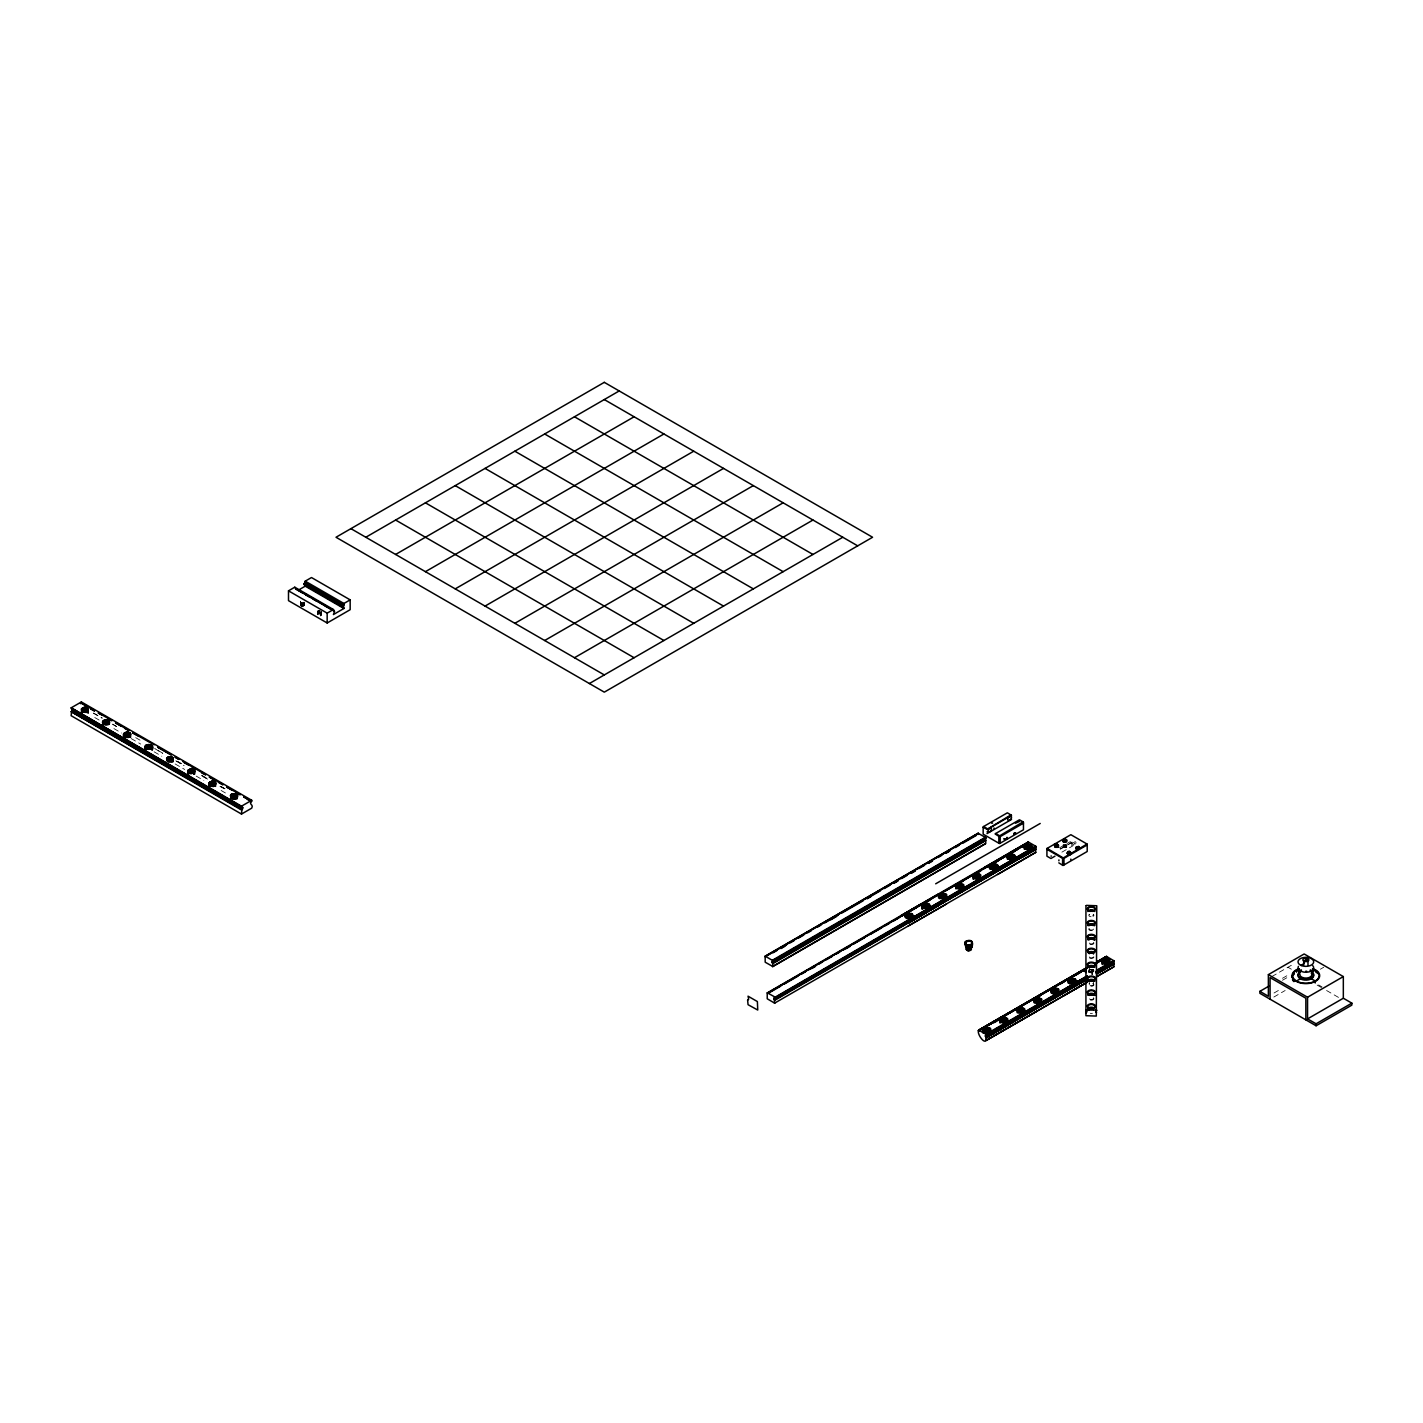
<?xml version="1.0" encoding="UTF-8"?>
<svg xmlns="http://www.w3.org/2000/svg" width="1423" height="1423" viewBox="0 0 1423 1423"><rect width="100%" height="100%" fill="white"/><g stroke="black" fill="none" stroke-linecap="round" stroke-linejoin="round"><path stroke-width="0.75" stroke-dasharray="5 3.75" d="M1063.888 844.906L1066.414 845.742L1063.248 846.151L1064.724 847.468L1066.414 846.97L1066.432 844.924L1065.756 845.885L1063.212 844.906L1064.689 846.525L1066.681 844.888L1063.408 845.956L1065.453 846.543L1063.123 845.76L1066.752 846.062L1066.681 844.924L1063.141 846.258L1066.201 847.13L1065.382 847.45L1063.408 847.112L1063.283 845.493L1065.756 844.96L1063.088 846.418L1065.062 847.503L1066.77 845.511L1064.884 847.023L1063.123 845.76L1064.262 846.97L1066.788 845.653L1063.835 844.942L1066.752 846.027L1064.724 847.61L1063.479 846.489L1066.788 844.888L1066.521 847.396L1063.337 847.503L1066.805 846.81L1063.426 844.888L1063.71 846.827L1065.827 846.898L1066.805 845.315L1063.586 846.24L1063.639 844.871M1066.752 847.041C1061.7 843.003 1065.791 847.236 1066.805 846.223M1066.396 845.28C1058.303 845.813 1072.142 846.632 1063.212 844.906M1063.23 845.974C1068.086 848.944 1064.617 843.626 1065.098 844.995M321.171 615.341L321.26 611.481M1063.443 845.885L1066.805 845.28M1063.426 846.756L1066.467 846.472L1063.461 846.881M321.26 614.967L320.228 614.024M1091.566 973.261C1093.22 965.328 1092.081 974.897 1090.338 972.905M1063.479 845.458L1065.702 844.871M1076.055 843.11L1075.824 841.989M1063.123 844.871L1064.279 845.938M300.715 605.824L300.591 601.217L300.591 602.249M1066.361 845.956L1063.461 845.689L1066.467 845.902M1066.752 847.005L1063.515 847.646M304.042 602.214C305.429 609.667 303.224 601.431 300.591 604.668M304.077 605.611L304.077 602.16M1092.224 974.488L1092.526 969.721L1091.05 969.454L1091.05 972.87L1088.488 971.713L1092.135 972.958M1092.419 973.99L1092.811 970.237L1091.69 969.81M1091.815 972.265L1092.757 971.322L1091.815 974.968M1088.826 972.336L1089.395 969.027M1090.267 969.188L1089.395 971.731M303.668 605.967L303.722 602.48M1093.522 969.686L1088.044 972.87M1089.342 972.051L1092.989 969.952M1059.441 847.877L1070.185 841.687L1075.201 844.088M1060.153 849.051L1071.11 842.718L1074.685 844.782M1060.473 849.051L1075.201 840.548M1075.237 841.651L1071.537 843.839L1072.177 845.511M1075.201 843.412L1071.466 845.458M1061.896 852.164L1073.369 845.547M1089.218 972.46L1093.184 970.433L1089.449 972.709M1271.877 976.552L1293.329 964.154M1282.461 978.295L1289.985 973.955M1282.461 980.269L1289.985 975.929M1274.03 993.005L1281.554 988.647M1320.331 969.223L1323.746 967.249M1273.852 997.043L1285.147 990.515M303.401 606.091L303.401 602.641M303.188 606.162L302.797 602.818M320.068 612.601L317.56 611.997M1064.831 846.027C1066.841 845.191 1062.981 846.436 1063.55 845.191M302.797 606.251L303.117 602.747M302.548 606.287L302.548 602.836M1092.402 970.771L1092.135 970.273M1287.975 967.249L1291.372 969.223M1318.641 984.947L1322.038 986.922M1317.147 985.09L1324.688 989.43M1326.574 990.515L1339.755 998.128M177.715 761.447L181.539 763.653M201.959 775.446L208.327 779.128M221.099 786.492L224.923 788.698M93.509 713.012L102.314 718.046M112.648 724.129L116.526 726.495M162.453 753.016L154.805 748.605L162.809 753.461M176.683 761.234L181.593 764.062M201.568 775.606L208.381 779.537L200.91 775.428M220.707 786.652L224.87 788.733M93.562 713.279L101.994 718.153M112.702 724.343L116.561 726.602M135.701 737.648L141.464 741.009M175.865 760.807L184.136 765.681M219.96 786.35L224.478 788.876M94.772 717.548L100.517 720.856M113.911 728.594L121.56 733.023M131.129 738.537L140.699 744.069M154.093 751.806L161.76 756.218M175.154 763.955L184.723 769.487M196.214 776.104L203.863 780.533M221.099 790.476L226.826 793.785M1065.667 847.343L1065.631 846.418M1093.451 981.834L1093.451 984.414M1089.235 967.925L1089.235 970.504M1089.235 981.834L1089.235 984.414M321.082 611.107L320.958 615.608M320.922 612.21L320.691 615.803M320.637 612.388L320.371 615.946L320.068 610.538M319.837 610.503L319.908 613.953M319.499 610.467L319.748 613.936M319.339 610.467L319.428 613.9M319.09 610.467L318.912 613.936M318.752 610.503L318.592 613.989M318.521 610.556L318.307 614.078M318.236 610.663L318.041 614.202M317.969 610.787L317.703 614.416M317.667 611.018L317.631 614.505M302.05 602.836L302.21 606.287M301.729 602.801L301.961 606.269M301.409 602.729L301.64 606.234M301.125 602.623L301.338 606.145M300.822 602.445L301.053 606.038M300.484 601.36L300.484 605.558M1092.402 1013.283A2.117 1.21 0 0 1 1090.285 1013.283M1093.558 997.95A2.561 1.476 0 0 1 1091.334 1000.173A2.561 1.476 0 0 1 1089.111 997.95M1093.149 983.738A2.561 1.476 0 0 1 1093.149 985.837A2.561 1.476 0 0 1 1089.52 985.837A2.561 1.476 0 0 1 1089.52 983.738M1092.01 969.454A2.561 1.476 0 0 1 1093.451 971.731A2.561 1.476 0 0 1 1089.235 971.731A2.561 1.476 0 0 1 1090.676 969.454M1093.913 956.967A2.561 1.476 0 0 1 1091.334 958.444A2.561 1.476 0 0 1 1088.773 956.967M1093.825 942.684A2.561 1.476 0 0 1 1091.334 944.552A2.561 1.476 0 0 1 1088.862 942.684M1089.111 928.419A2.561 1.476 0 0 0 1091.334 930.642A2.561 1.476 0 0 0 1093.558 928.419A2.117 1.21 0 0 1 1091.334 930.002A2.117 1.21 0 0 1 1089.306 928.472M1093.077 969.383A3.611 2.081 0 0 1 1089.591 969.383A3.148 1.814 0 0 0 1092.917 969.508M1093.38 998.003A2.117 1.21 0 0 1 1091.334 999.533A2.117 1.21 0 0 1 1089.306 998.003M1092.828 983.56A2.117 1.21 0 0 1 1092.828 985.267A2.117 1.21 0 0 1 1089.858 985.267A2.117 1.21 0 0 1 1089.858 983.56M1092.402 969.454A2.117 1.21 0 0 1 1092.953 971.286A2.117 1.21 0 0 1 1089.733 971.286A2.117 1.21 0 0 1 1090.285 969.454M1093.38 956.914A2.117 1.21 0 0 1 1091.334 957.821A2.117 1.21 0 0 1 1089.306 956.914M1093.451 942.684A2.117 1.21 0 0 1 1091.334 943.911A2.117 1.21 0 0 1 1089.235 942.684M1093.149 916.287A2.561 1.476 0 0 0 1093.149 914.189A2.117 1.21 0 0 1 1091.334 916.092A2.117 1.21 0 0 1 1089.52 914.26A2.561 1.476 0 0 0 1089.52 916.287A2.561 1.476 0 0 0 1093.149 916.287"/><path stroke-width="1.5" d="M911.787 913.886C914.153 918.956 902.591 919.009 905.882 913.602C923.225 911.538 901.524 924.63 905.882 913.602L906.558 913.993C914.046 912.303 912.125 918.671 906.54 918.475M928.934 907.749C935.302 900.919 919.97 914.313 922.904 903.765C940.247 901.702 918.564 914.793 922.904 903.765L923.58 904.156C935.036 901.737 923.225 913.673 922.904 904.512L922.566 908.479L924.808 907.198L928.347 908.052L925.27 906.504L922.015 908.657M939.945 894.676L939.945 893.929C957.288 891.865 935.605 904.957 939.945 893.929L940.621 894.338C948.643 891.812 945.779 901.186 939.767 897.344L939.322 894.338C935.729 899.994 946.846 897.522 945.512 897.468C941.795 894.551 935.124 901.844 940.621 894.338L941.083 897.539L940.621 894.338M963.264 888.592C959.387 883.096 954.086 893.235 956.985 884.092C974.328 882.029 952.627 895.12 956.985 884.092L957.661 884.501C965.666 881.975 962.802 891.349 956.807 887.507M980.287 878.756C977.903 876.088 971.482 880.908 974.008 874.256C991.351 872.192 969.668 885.284 974.008 874.256L974.684 874.665C980.963 872.21 981.55 879.841 975.235 878.596M990.195 1032.475C987.793 1029.807 981.39 1034.628 983.916 1027.975C1001.258 1025.912 979.558 1039.003 983.916 1027.975L984.591 1028.384C992.614 1025.858 989.732 1035.233 983.738 1031.39M995.246 868.759L990.639 867.621L991.048 864.419C1008.391 862.374 986.708 875.447 991.048 864.419L991.724 864.828C999.746 862.302 996.883 871.676 990.87 867.834L990.426 864.828L990.71 869.151M1007.217 1022.639C1004.834 1019.971 998.412 1024.791 1000.938 1018.139C1018.299 1016.093 996.598 1029.167 1000.938 1018.139L1001.632 1018.548C1007.893 1016.093 1008.48 1023.724 1002.166 1022.479M1008.053 858.869L1007.004 855.472L1007.271 858.958L1010.455 857.34L1014.101 858.585L1008.053 858.869L1008.089 854.583C1025.432 852.537 1003.731 865.611 1008.089 854.583L1008.765 854.992C1016.805 852.537 1013.87 861.715 1007.911 857.998M1017.961 1012.589L1017.979 1008.302C1035.321 1006.257 1013.638 1019.33 1017.979 1008.302L1018.655 1008.711C1020.807 1007.182 1026.623 1009.69 1023.084 1012.002L1017.961 1012.589L1017.356 1008.711L1019.473 1008.48L1019.117 1011.931L1018.655 1008.711M1031.39 849.246C1036.727 842.932 1021.34 854.636 1025.111 844.746C1042.454 842.701 1020.771 855.792 1025.111 844.746L1025.787 845.155C1033.81 842.629 1030.946 852.003 1024.951 848.161L1024.489 845.155C1021.803 849.869 1035.161 848.321 1030.679 845.6L1030.554 849.033M1034.983 1002.753L1035.019 998.466C1052.362 996.42 1030.661 1009.512 1035.019 998.466L1035.695 998.875C1043.717 996.349 1040.836 1005.723 1034.841 1001.881M1052.024 992.916L1052.042 988.629C1069.402 986.584 1047.702 999.675 1052.042 988.629L1052.718 989.038C1060.775 987.687 1057.591 993.396 1052.646 993.841M1074.952 984.005C1073.6 980.02 1066.699 985.267 1069.082 978.793C1086.425 976.747 1064.742 989.839 1069.082 978.793L1069.758 979.202C1077.78 976.676 1074.916 986.05 1068.904 982.226M1086.123 968.956C1086.016 973.421 1083.952 972.3 1086.123 968.956L1084.771 970.931L1086.265 972.567M1107.894 964.011L1102.754 962.322L1103.145 959.138C1120.506 957.074 1098.805 970.166 1103.145 959.138L1103.821 959.529C1115.276 957.11 1103.483 969.045 1103.145 959.885L1102.523 959.529C1099.41 966.804 1108.891 960.063 1109.015 964.332M1006.826 838.787L1007.146 837.489L1006.346 839.072L1003.962 838.859L1006.844 838.823L1006.95 837.453M1063.106 841.722C1072.497 842.683 1055.759 838.93 1066.414 839.855C1063.746 837.293 1061.558 842.22 1065.845 840.993C1067.286 837.56 1059.619 841.633 1065.382 841.722M243.778 797.005L251.604 801.291L251.711 800.295L81.378 701.948L71.15 707.836L242.746 807.57L71.31 708.69L242.622 808.62L72.413 709.792M298.261 590.207L305.233 586.169L304.166 584.284L305.233 581.153L311.495 577.542L350.165 599.866L350.165 609.702L327.165 622.989L288.495 600.648L288.495 590.83L294.757 587.201L333.427 609.524L334.494 611.428L333.427 614.54L343.904 608.493L343.904 607.212L304.202 583.999M1058.018 846.223C1046.617 842.736 1064.973 845.262 1055.546 845.084C1060.313 845.226 1055.866 846.632 1054.621 845.298C1056.791 842.665 1060.117 846.987 1055.777 846.632C1065.365 846.436 1047.417 841.455 1057.734 846.418C1049.747 844.942 1063.212 843.572 1054.568 846.062M1066.752 840.104C1059.05 842.95 1070.932 836.671 1064.493 841.687M997.078 868.421L991.031 868.706L994.321 867.176L997.327 868.919L997.736 865.7L997.149 869.951M1025.094 849.033L1030.679 848.304M1055.101 847.308L1058.018 846.365L1055.261 846.827L1058.089 845.796L1056.987 844.159L1058.285 845.244L1055.226 846.738L1056.613 846.596M1067.944 852.679C1074.08 853.444 1064.991 851.505 1070.647 853.071C1065.649 853.64 1071.359 854.707 1070.701 853C1062.074 852.697 1074.792 856.682 1069.349 851.505C1073.404 853.907 1066.361 852.733 1067.357 853.053C1071.768 856.486 1071.145 848.659 1067.339 852.466C1069.58 855.65 1072.835 850.812 1068.228 851.577C1065.916 851.63 1073.796 851.63 1070.256 854.547M1077.869 848.926C1083.152 847.663 1074.009 844.924 1076.517 848.321C1080.502 850.082 1078.883 845.173 1076.001 847.592C1074.667 848.98 1082.387 848.179 1077.424 848.019C1074.116 850.154 1077.602 845.013 1079.132 847.877C1073.76 853.106 1082.939 842.256 1075.948 848.179C1078.047 844.977 1080.537 849.78 1076.233 848.108C1074.632 847.859 1082.209 847.308 1077.549 848.944M1076.606 848.873C1077.229 847.717 1081.106 845.689 1078.492 848.855M1065.809 839.339L1066.45 841.082L1063.924 841.705M1068.068 854.547C1076.998 854.476 1061.131 852.804 1070.132 853.124C1062.785 852.662 1074.774 850.687 1067.357 853.017M350.165 599.866L343.904 603.477L343.263 607.336L304.184 584.337M1058.837 862.854L1063.017 865.486L1087.208 851.505L1087.208 844.141L1070.861 834.696L1046.919 848.517L1046.919 856.184L1050.921 858.496L1054.959 856.166M1066.556 840.335C1066.752 843.003 1060.224 840.335 1065.009 839.659C1067.908 842.309 1065.453 840.068 1066.467 840.708M1075.984 848.837L1079.239 848.108L1078.296 848.855M765.183 956.185L772.76 960.561L772.796 966.502L765.183 962.197L765.183 956.185L978.117 833.238L985.694 837.613L985.73 843.572L772.476 966.591M774.041 998.519L774.521 996.794L767.228 992.774L767.228 998.786L774.752 1003.215L774.041 998.519L1035.819 846.311L1028.349 842.007L767.193 992.934M985.73 838.289L772.013 961.699M1051.686 999.337L1085.518 979.736L985.961 1037.171C987.206 1047.897 976.249 1034.183 978.615 1030.145L1087.314 967.391M1087.172 978.988L985.605 1036.709L985.605 1035.41L1087.385 976.765M1009.245 1021.91L985.961 1035.375L1087.154 976.107M1096.475 976.747L1113.907 966.822L1113.853 960.703L1096.688 970.877M1063.266 841.705L1064.795 840.05L1066.289 841.153L1063.888 841.473L1066.467 841.633L1064.902 840.548L1063.123 841.438L1063.301 839.695L1065.187 839.232M978.063 833.398L978.49 834.465M1028.26 842.114L1028.491 843.074L769.096 992.205M906.558 913.993L907.002 917.212L906.558 913.993C901.293 923.438 919.311 911.111 911.894 917.586M923.58 904.156L924.043 907.376L922.904 904.512M957.661 884.501L958.462 886.956L956.469 887.97L956.345 884.501L957.661 884.501L956.985 887.525M974.684 874.665L975.502 877.119L974.684 874.665L973.19 875.928L973.119 879.147M991.724 864.828L992.187 868.048L991.048 865.166M984.591 1028.384L985.036 1031.586L984.591 1028.384C978.455 1037.616 996.829 1025.858 990.212 1032.991M1008.765 854.992L1009.209 858.211L1008.765 854.992L1007.324 857.304L1009.779 858.727L1013.834 857.909L1014.777 855.863L1014.19 860.115M1001.632 1018.548L1002.077 1021.767L1001.632 1018.548L1000.049 1020.327L1001.418 1022.052L1003.322 1020.878L1006.968 1022.141M1025.787 845.155L1026.25 848.375L1025.111 845.493M1035.695 998.875L1036.495 1001.33L1035.499 1002.379L1034.503 1002.343L1034.379 998.875L1035.695 998.875L1035.499 1002.379M1052.718 989.038L1053.536 991.493L1052.522 992.543L1051.544 992.507L1051.419 989.038L1052.718 989.038L1052.522 992.543M1069.758 979.202L1070.221 982.421L1069.758 979.202C1064.564 989.305 1083.205 975.164 1074.845 983.524M1103.821 959.529L1104.284 962.748L1103.145 959.885M1085.927 1012.945L1087.065 1011.682L1085.927 1010.437M1063.621 841.705L1064.653 840.655L1066.556 841.473M1085.945 905.651L1085.927 1015.702L1096.297 1016.075L1096.759 905.757L1086.372 905.384M1085.927 1010.063L1096.759 1010.063M956.985 884.839C954.264 893.075 968.689 881.904 963.086 889.624M971.144 944.836L971.144 947.54C963.104 951.756 963.816 936.903 971.607 942.008C974.968 948.056 959.315 944.445 966.822 940.834C974.542 938.219 973.207 947.896 966.608 944.908C964.332 942.293 966.199 950.137 969.561 948.109C974.684 948.074 971.482 936.654 972.14 946.686L970.984 947.629L972.318 942.951M971.144 947.54L966.519 947.629L965.523 945.032M1015.809 833.131L1013.923 834.287M1017.979 1009.049C1015.079 1016.68 1028.829 1007.253 1024.258 1012.802M1035.019 999.213L1034.61 1001.667L1039.555 1003.055M1052.042 989.394C1049.142 997.007 1062.91 987.58 1058.321 993.129M1102.256 964.011C1102.665 961.112 1109.175 961.094 1108.908 963.851M945.85 894.213L945.708 898.642M979.451 878.542L979.913 874.558M971.945 941.439L971.731 947.149M996.491 868.706L996.954 864.722M1013.532 858.869L1013.994 854.885M989.359 1032.262L989.821 1028.278M1006.381 1022.425L1006.844 1018.441M1023.208 1008.213L1023.422 1012.589L1023.884 1008.605M1040.462 1002.753L1040.925 998.768M1057.894 847.361C1052.451 846.347 1060.918 845.76 1055.315 846.418C1061.042 848.037 1054.087 845.333 1056.72 846.578C1060.384 848.517 1051.099 842.896 1058.054 845.262C1052.059 846.596 1060.384 845.689 1056.791 847.432M966.27 948.91L968.085 950.724L966.929 945.744M1064.351 841.705C1060.775 840.673 1066.752 839.161 1064.938 839.695C1062.216 841.029 1063.781 840.193 1065.987 840.495C1057.378 842.096 1071.039 837.773 1063.355 841.616M1011.522 816.784C1005.759 815.93 1007.093 824.735 1011.628 817.78M1067.766 853.871L1069.989 854.476M1055.155 846.4L1057.876 845.707L1054.941 845.475L1057.823 846.24L1055.688 847.414M966.021 945.441L965.701 946.811L965.417 941.564L971.269 941.065M966.715 948.607C967.48 952.289 976.32 946.01 968.085 950.724M1063.443 841.438L1066.539 841.295M1079.221 847.646C1072.319 846.187 1081.605 849.086 1076.802 848.82M1069.687 984.005L1071.786 982.777L1073.903 984.005M906.558 916.697L911.432 917.141L911.111 913.513M940.621 897.024L939.429 897.806M979.771 878.987L978.152 877.155L974.684 877.351C972.3 880.855 973.279 870.574 973.67 878.987M991.724 867.514L990.23 868.795M989.661 1032.707L987.188 1030.732L983.097 1032.333M1023.422 1012.589L1021.252 1011.059L1018.459 1012.215L1021.75 1012.447M1069.562 982.706L1071.448 981.55L1075.112 982.795L1074.027 982.706L1074.312 978.704M1103.821 962.233L1102.647 963.015M907.358 913.762L908.586 916.963L909.404 913.05L910.791 916.768M924.399 903.925L925.626 907.127L926.444 903.214L927.191 907.376L928.152 903.676M941.421 894.089L942.649 897.308L943.485 893.377L944.232 897.539L945.174 893.84M958.462 884.252L959.689 887.472L962.731 888.824L963.371 884.857L962.677 890.087M975.502 874.416L976.729 877.635L977.548 873.704L978.295 877.884L979.255 874.167M992.525 864.579L993.752 867.799L994.588 863.868L995.335 868.048L996.278 864.33M1009.565 854.761L1010.792 857.962L1011.611 854.031L1012.376 858.211L1013.318 854.494M1026.606 844.924L1027.833 848.126L1028.651 844.213L1029.398 848.375L1030.359 844.657M985.392 1028.135L986.619 1031.355L987.437 1027.424L988.202 1031.586L989.145 1027.886M1002.432 1018.299L1003.66 1021.518L1004.478 1017.587L1005.225 1021.767L1006.186 1018.05M1019.473 1008.48L1020.682 1011.682L1021.518 1007.751L1022.906 1011.486M1036.495 998.644L1037.723 1001.845L1041.031 1002.468L1040.587 999.32M1053.536 988.807L1054.763 992.009L1056.987 992.543L1057.947 988.932M1070.576 978.971L1071.786 982.172L1072.622 978.259L1074.009 981.977M1104.639 959.298L1105.867 962.499L1106.685 958.586L1107.432 962.748L1108.392 959.049M72.377 709.988L242.604 808.709M1057.823 847.059L1055.813 846.934L1058.036 846.4M991.689 823.206L992.596 823.081M1070.808 853.729L1068.033 854.156L1070.612 853.907L1067.89 853.124L1070.434 852.288L1068.086 852.128M1067.997 854.156C1074.383 854.618 1064.991 851.63 1070.808 853.587M1057.271 844.284L1058.232 845.049M1079.417 847.325L1079.381 848.25M1055.973 846.614L1057.769 845.938L1054.994 845.956M1067.819 854.102L1070.719 853.96L1067.784 853.089M908.248 913.655L909.155 913.655M925.27 903.818L926.177 903.836M942.311 893.982L943.218 894M959.351 884.145L960.507 887.525L961.414 883.719L961.912 888.005L962.997 888.077M976.374 874.309L977.281 874.327M993.414 864.473L994.321 864.49M1010.455 854.636L1011.362 854.654M1027.477 844.8L1028.384 844.817M986.281 1028.029L987.188 1028.046M1003.322 1018.192L1004.211 1018.21M1020.344 1008.356L1021.252 1008.373M1037.385 998.519L1038.541 1001.917L1039.448 998.092L1039.946 1002.379M1054.425 988.683L1055.581 992.08L1056.471 988.256L1056.987 992.543M1071.448 978.846L1072.355 978.864M1105.529 959.191L1106.418 959.209M151.994 745.901C150.411 743.749 144.328 744.158 145.324 747.484C149.024 752.465 155.285 741.845 152.19 750.17M967.462 950.582L967.747 945.281M72.199 710.504L242.479 808.993M986.157 1035.304L1028.776 1010.65M772.76 966.573L985.41 843.661M1070.487 853.996L1067.801 853.426M1006.808 837.631L1006.701 838.378M1070.843 859.101L1070.772 859.67M1075.984 848.642C1083.988 844.497 1070.612 848.748 1078.936 847.859M966.929 950.351L967.266 947.202M81.378 709.099C92.655 721.141 86.198 695.545 81.431 712.941L81.502 708.921M209.199 782.775C218.128 795.919 213.966 768.971 208.985 787.15M928.614 909.759L928.81 904.05M1074.774 984.787L1074.988 979.095M1108.855 965.132L1109.051 959.422M1000.12 1022.514L1001.632 1021.234M80.542 703.691L81.378 701.948M959.351 886.831L957.661 887.187M1040.587 1002.005L1035.019 1001.917M1057.609 989.483L1058.072 992.631L1055.315 991.404L1052.042 992.08M946.046 899.461L945.512 894.782M980.127 879.788L979.575 875.109M990.017 1033.507L989.483 1028.829M1007.057 1023.671L1006.506 1018.993M1024.08 1013.834L1023.546 1009.156M1108.072 962.304L1109.175 963.122L1108.713 959.974M251.444 801.416C248.402 804.529 253.899 804.28 251.711 808.157L241.501 814.063L71.15 715.716L71.541 711.447L242.355 809.189L72.164 710.575M923.58 908.639L925.626 907.732L927.654 908.639M1103.821 964.011L1108.908 962.446L1109.175 960.436M966.519 950.03L966.911 945.068L965.861 944.57M946.259 898.945L945.975 895.227M980.322 879.272L980.038 875.554M1041.298 1002.966L1041.031 999.764M1015.613 833.166L1013.994 833.931M1070.487 853.871L1067.375 853.604M970.966 944.321L972.14 946.686M1066.432 840.513C1060.793 842.042 1068.798 840.922 1063.639 841.384M242.035 809.634L71.31 711.625M960.258 886.849L958.462 886.956M1038.292 1001.241L1035.695 1001.561M1055.315 991.404L1052.718 991.724M994.054 827.99L993.948 828.524M1015.453 823.223L1019.686 821.356M194.008 769.932C191.98 767.958 185.417 769.95 188.583 772.689C193.777 776.994 196.748 765.165 194.293 774.094M1070.416 854.423L1067.89 853.604M986.993 831.85C993.272 833.949 992.222 822.565 987.74 831.21M343.228 605.451L343.904 604.757L304.878 582.719L343.726 604.882M209.412 782.525L209.199 786.706M343.334 605.291L304.789 582.807M241.821 809.829L241.501 814.063M124.406 733.201C122.004 735.424 127.394 737.576 129.564 736.047C135.221 732.116 119.692 729.697 124.157 737.363M966.181 949.301L966.644 946.348M1301.298 965.523L1304.34 963.069M305.056 582.558L343.815 604.828M940.834 898.518L944.481 898.518M957.857 888.681L961.521 888.681M970.575 946.953L968.209 947.522M1058.943 859.919L1058.872 860.773M940.105 897.522C938.255 898.02 948.501 898.304 946.224 895.725M103.31 720.767C99.752 723.453 108.984 726.299 109.678 722.012C109.696 719.255 100.037 718.686 103.203 724.769C105.782 722.155 111.492 727.473 108.735 720.696M209.661 782.294C204.912 787.951 219.302 786.03 215.3 782.223M236.698 794.603C234.635 792.629 228.231 794.336 230.971 797.129C235.951 801.7 239.544 789.978 236.965 798.748M82.018 708.476L81.734 712.621M167.291 757.57C164.641 766.73 180.223 756.698 169.159 756.947C162.72 758.921 169.764 761.661 172.912 761.714M232.216 799.014L235.435 799.014M251.604 801.291L243.884 796.916M1096.706 1010.615L1095.621 1011.682L1096.546 1012.625M1035.677 847.219L1035.588 852.466M1113.729 961.61L1096.973 971.233M209.875 782.17L209.875 786.101M71.15 711.731L241.554 810.043M146 749.21L151.318 749.21L151.105 745.154M971.607 944.694L972.354 946.17M1023.084 1014.688L1023.546 1011.842M1010.526 852.928L1028.26 842.576M1021.714 855.294L1035.908 847.005L774.076 998.288M925.893 912.926L908.159 923.278L970.112 887.009M1095.639 963.158L1106.454 956.363L1113.907 960.81M1099.748 969.668L1113.96 961.379L1096.19 971.713M1003.927 1027.317L986.192 1037.652L1087.332 979.166M920.574 904.281L900.492 915.967L938.824 893.751M938.308 905.757L907.927 922.78M1087.385 967.373L978.526 1030.359L1002.272 1016.556M1077.905 973.457L1087.368 967.942L978.562 1030.928L1087.261 968.174M1106.294 956.95L1096.92 962.393M1097.969 970.699L1113.96 961.379L1096.012 971.856M1016.342 1020.131L986.192 1037.652L1087.385 979.184M908.159 920.396L946.473 898.162M973.652 884.964L1035.677 849.015L774.859 1000.244M997.576 874.505L1035.908 852.27L774.521 1003.197M978.526 1030.359L1087.243 967.551M1087.368 967.925L978.544 1030.821L1015.809 1009.298M1067.268 979.593L1085.838 968.814M1037.278 1005.172L986.192 1034.77L1087.261 976.427M1062.839 996.26L1087.172 982.172L985.872 1040.604L1087.208 982.226M1096.742 976.64L1113.96 966.662M1075.61 988.878L1087.119 982.208M365.818 537.254L619.201 390.951M395.612 554.454L634.107 416.779M288.495 590.83L327.165 613.153L333.427 609.524M425.424 571.672L663.918 433.979M455.235 588.873L693.73 451.198M485.047 606.091L723.524 468.398M514.859 623.31L753.336 485.617M71.15 707.836L241.501 806.183L251.711 800.295M544.671 640.51L783.148 502.817M574.483 657.728L812.96 520.035M589.389 683.538L842.772 537.254M765.147 956.345L978.401 833.22M765.147 956.807L978.063 833.771M983.168 827.279L987.171 829.36L1010.935 814.881M773.045 952.77L776.887 950.564M780.711 948.341L786.474 945.014M790.316 942.809L794.141 940.585M797.983 938.38L803.728 935.053M807.57 932.83L811.412 930.624M817.158 927.298L821 925.075M824.842 922.869L838.272 915.114M842.096 912.908L863.21 900.723M867.034 898.5L880.463 890.745M884.306 888.539L890.069 885.213M893.893 882.989L897.735 880.784M901.577 878.56L907.323 875.252M911.165 873.028L914.989 870.823M918.831 868.599L924.594 865.273M928.419 863.067L932.261 860.844M938.024 857.518L941.848 855.312M945.69 853.089L949.532 850.883M955.278 847.557L959.12 845.333M962.962 843.128L976.391 835.372M780.907 948.554L784.749 946.331M830.783 919.756L836.546 916.43M867.23 898.713L871.072 896.49M894.089 883.203L897.931 880.997M911.343 873.242L915.185 871.018M928.614 863.263L932.456 861.057M945.886 853.302L949.71 851.079M1011.54 819.435L986.993 833.629M772.476 960.205L985.41 837.275M985.694 837.613L772.814 960.774L985.73 837.827M772.013 962.179L984.929 838.983M772.102 962.446L985.036 839.499M772.227 962.713L985.161 839.766M772.387 962.944L985.321 840.015M772.564 963.158L985.499 840.228M772.814 963.656L985.73 840.619M987.26 829.396L1011.575 815.361L1007.359 812.818L983.168 826.781L983.168 834.163L999.515 843.59L1023.457 829.787L1023.457 822.103L1019.455 819.79L995.068 833.878L998.839 836.315L1023.03 821.871M999.266 836.084L1000.191 836.617L1023.457 823.188M935.676 883.808L1040.213 823.455M769.096 992.293L932.954 897.824M934.217 896.97L1026.481 843.697M769.327 992.685L780.747 986.103M784.553 983.898L797.894 976.196M801.7 974.008L805.507 971.802M809.313 969.597L815.023 966.306M818.83 964.1L822.654 961.912M826.461 959.707L832.17 956.416M835.977 954.21L839.783 952.005M843.59 949.817L847.396 947.611M853.124 944.321L864.544 937.721M870.253 934.413L881.673 927.832M885.497 925.626L889.304 923.42M893.11 921.232L898.82 917.924M902.556 915.647L906.344 913.459M910.133 911.271L915.843 907.981M919.632 905.793L923.42 903.605M927.227 901.399L931.016 899.211M936.708 895.921L940.514 893.733M944.303 891.545L955.705 884.964M959.493 882.776L972.781 875.109M976.569 872.904L980.376 870.716M984.04 868.599L987.598 866.554M1017.285 849.406L1013.567 851.559L1017.338 849.478M811.768 968.512L815.592 966.288M846.311 948.554L850.154 946.348M923.1 904.228L928.863 900.901M959.564 883.167L963.407 880.962M976.836 873.206L980.678 870.983M994.126 863.227L997.968 861.004M1011.397 853.249L1015.239 851.025M988.754 867.568L992.596 865.362M774.859 997.363L1035.677 846.134M774.076 998.768L1035.126 848.037M774.148 999.035L1035.215 848.304M774.272 999.302L1035.339 848.57M774.432 999.533L1035.499 848.82M774.628 999.746L1035.819 849.211M1062.59 865.237L1062.59 858.354L1087.047 844.035M1047.097 848.41L1063.959 858.354L1087.208 844.924M1096.848 961.877L1106.614 956.398M1096.848 962.766L1106.525 957.448M994.197 1022.603L998.021 1020.416M1034.254 999.497L1039.964 996.189M1087.101 976.018L985.872 1034.219L978.615 1030.145M1096.475 970.361L1113.782 960.596M1113.96 961.023L1096.92 970.824M985.41 1035.713L1087.332 976.836M985.374 1035.926L1086.443 977.583M1095.977 972.087L1113.142 962.179M985.481 1036.442L1086.478 977.832M1096.084 972.603L1113.16 962.428M985.605 1036.709L1086.674 978.366M1096.208 972.87L1113.373 962.962M985.765 1036.958L1086.834 978.615M1096.368 973.101L1113.853 963.584L1096.706 973.492M1268.373 974.63L1304.162 953.979L1343.33 976.587L1343.33 998.235L1307.559 1018.886L1307.559 997.238L1268.373 974.63L1268.373 996.26L1259.871 991.351L1259.871 993.307L1316.079 1025.77L1351.85 1005.118L1351.85 1003.144L1343.33 998.235M1259.871 991.351L1269.28 985.908M1296.495 981.016L1301.92 977.886M1311.615 972.3L1315.226 970.201M1307.559 997.238L1343.33 976.587M1307.559 1018.886L1316.079 1023.795L1351.85 1003.144M984.467 867.407L1028.26 842.203L1010.01 852.662M918.244 906.202L900.492 916.341L932.35 898.055M997.576 868.653L1035.908 846.632M932.99 906.504L908.159 920.77L925.893 910.613M908.159 926.035L946.473 903.996M1060.313 984.005L1064.155 981.781M1067.641 979.789L1081.48 971.838M1082.441 971.269L1086.069 969.188M1097.258 962.766L1100.94 960.65M1073.796 984.093L1087.119 976.427M1062.839 990.408L1085.518 977.37M1080.235 983.257L1085.767 980.073M1096.973 973.634L1113.96 963.887L1097.044 973.634L1113.96 963.887L1097.969 973.012M986.192 1040.426L1037.278 1011.006M900.492 916.341L923.563 903.125M1006.933 1014.421L978.526 1030.714L994.499 1021.589M1021.714 857.607L1035.908 849.513M103.523 720.625L103.399 724.627M333.996 610.68L325.298 606.109M231.273 798.321L236.876 798.677M1015.026 833.131L1013.852 833.451L1014.812 833.149M1063.781 840.833L1065.418 840.744L1063.942 840.833M1036.673 1002.61L1040.053 1002.148L1041.298 1000.28M1069.758 981.906L1068.566 982.67L1069.082 979.558M1018.655 1011.397L1017.16 1012.678L1017.463 1009.494M124.922 732.863L124.815 736.865M125.936 737.434L128.782 737.434M168.519 762.016L171.383 762.016M82.463 708.209L82.338 712.212L87.212 712.212M167.629 761.323L167.878 757.267M992.258 868.759L996.1 868.101L997.327 866.216M973.848 877.671L978.224 878.204L980.287 876.052M1055.315 846.276L1056.898 846.151M966.911 945.068L971.731 944.445M985.125 1032.315L988.113 1032.315M1006.612 838.947L1004.122 838.965M1076.411 848.802L1078.527 847.717L1076.517 848.286M294.757 587.201L295.522 588.411M104.004 720.394L104.004 724.325M125.295 732.685L125.046 736.74M210.462 781.867L210.462 785.798M82.836 708.049L82.712 712.034M104.946 725.019L107.205 725.019M168.003 761.163L168.145 757.178M125.562 732.596L125.42 736.58M192.905 769.434C197.068 774.663 185.417 774.663 189.579 769.434M210.729 781.761L210.729 785.692M83.103 707.96L82.979 711.945M104.395 720.251L104.27 724.236M168.288 761.074L168.572 757.054M147.28 748.623L147.423 744.727M1026.766 848.891L1029.647 849.335M1009.743 858.727L1011.842 858.727M1019.633 1012.447L1023.084 1012.002M104.679 720.18L104.537 724.147M125.989 732.471C122.378 737.31 132.268 738.021 128.604 732.436M211.155 781.636L211.013 785.621M168.714 760.967L168.857 757M1068.477 854.387L1069.669 854.423M149.593 748.711L149.433 744.656M126.434 732.383L126.273 736.349M211.6 781.565L211.6 785.496M1065.098 841.598L1065.72 841.473M1013.994 833.807L1015.453 833.095L1013.745 833.789M83.993 707.782L83.85 711.731M126.896 732.329L126.896 736.26M212.063 781.512L211.902 785.443M105.764 720.02L105.764 723.969M1006.968 1019.437C1009.494 1020.469 1003.766 1023.831 1000.778 1021.554M233.834 797.716L233.834 793.785M106.227 720.02L106.547 723.969M212.685 781.494L213.005 785.443M85.095 707.729L85.255 711.678M127.999 732.347L128.141 736.296M213.165 781.512L213.325 785.46M85.558 707.782L85.86 711.749M106.85 720.074L107.152 724.04M213.628 781.583L213.912 785.585M107.312 720.145L107.454 724.111M1055.226 845.831C1058.819 842.932 1051.544 847.13 1056.827 844.159M1030.163 848.428L1030.216 851.132M1013.123 858.265L1013.176 860.968M927.956 907.447L928.009 910.151M1108.197 962.82L1108.25 965.523M86.163 707.889L86.447 711.891M1074.134 982.475L1074.187 985.196M1040.053 1002.148L1040.106 1004.851M232.305 797.752L232.589 793.909M1056.862 846.649L1055.261 846.827L1057.876 846.792M214.055 781.689L214.197 785.656M911.574 916.892L911.574 919.596M945.637 897.219L945.637 899.923M86.447 707.96L86.714 711.98M978.224 878.204L978.366 880.944M970.255 945.085L970.557 950.351M974.168 877.866L973.261 877.244L978.206 878.596M108.006 720.34L108.397 724.449M214.482 781.814L214.731 785.852M86.856 708.103L86.981 712.087M1005.136 1022.479C999.569 1023.35 999.159 1016.378 1000.049 1023.03M905.704 917.017L910.613 918.475M1051.882 992.044L1056.578 993.218M129.564 732.738L129.689 736.74M214.731 781.921L215.086 786.03M87.105 708.209L87.337 712.265M108.397 720.5L108.628 724.556M1024.293 849.122L1023.795 846.169L1025.272 848.357M1007.271 856.255L1008.231 858.194M990.141 869.311L989.732 865.842L991.208 868.03M973.19 875.928L973.617 877.44L973.119 876.443M1102.398 964.527L1101.829 960.543L1103.305 962.731M956.078 888.984L955.651 885.497L957.128 887.703M939.607 898.642L939.038 896.116M1068.264 983.168L1067.766 980.216L1069.242 982.404M922.157 909.172L921.588 905.17L923.065 907.358M965.221 942.826L966.519 947.629M1051.223 993.005L1050.725 990.052L1052.202 992.24M1034.201 1002.841L1033.685 999.889L1035.161 1002.077M1017.16 1009.974L1018.139 1011.913M983.008 1032.867L982.582 1029.38L984.058 1031.586M905.366 917.461L904.797 914.473L906.024 917.195M1000.92 1022.425L1000.12 1019.811M983.578 1032.707L983.097 1029.647M965.132 943.342L965.63 944.338M129.813 732.863L130.027 736.918M604.295 399.561L857.678 545.845M574.483 416.779L812.96 554.454M544.671 433.979L783.148 571.672M514.859 451.198L753.336 588.873M485.047 468.398L723.524 606.091M1300.106 972.3L1296.495 970.201L1296.495 972.176M1309.8 977.886L1315.226 981.016L1315.226 982.991M455.235 485.617L693.73 623.31M1046.919 849.3L1062.59 858.354M425.424 502.817L663.918 640.51M983.595 826.532L987.171 828.595M995.691 833.522L999.266 835.586M395.612 520.035L634.107 657.728M350.912 528.644L604.295 674.929M305.233 581.153L343.904 603.477M304.486 583.234L343.085 605.664M304.397 583.412L342.961 605.967M304.273 583.697L342.872 606.269M304.255 584.711L343.494 607.354M305.233 586.169L343.904 608.493M297.211 589.424L334.405 610.965M295.771 588.766L305.02 594.263M305.856 594.832L312.384 598.514M313.22 599.083L334.494 611.321M295.824 589.104L302.121 592.733M305.803 594.867L309.502 596.984M313.185 599.119L316.867 601.235M81.2 702.98L94.772 710.611M98.436 712.941L111.99 720.554M115.654 722.884L129.226 730.497M132.873 732.827L154.093 744.869M157.757 747.182L171.329 754.813M178.978 759.242L174.993 757.125L178.764 759.384M182.82 761.447L205.784 774.699M209.448 777.029L223.002 784.642M226.666 786.972L240.238 794.603M81.04 703.122L84.971 705.239M94.541 710.771L90.503 708.743L94.274 711.002M98.258 713.065L102.207 715.182M107.952 718.49L111.777 720.714M115.494 723.009L121.346 726.228M125.011 728.576L128.995 730.657M132.659 733.005L138.565 736.171M157.704 747.235L171.098 754.973M184.35 762.835L188.334 764.916M192.158 767.122L195.983 769.327M201.515 772.831L205.552 774.859M209.323 777.1L215.122 780.373M218.893 782.632L222.788 784.802M226.559 787.061L232.358 790.334M236.022 792.682L240.007 794.745M247.406 799.406L251.231 801.611M71.879 708.618L242.728 807.499M71.737 711.215L242.23 809.385M87.337 708.334L87.55 712.407M970.966 948.554L970.024 948.02M130.027 732.987L130.329 737.132M242.533 807.143L241.501 806.183M1050.957 856.095L1051.384 856.077M1070.825 852.626L1068.068 852.164L1070.612 852.644M194.293 770.163L194.524 774.325M130.418 733.272L130.56 737.363M1057.947 845.653L1054.745 845.956M1106.436 957.359L1107.076 958.426M87.977 708.85L88.226 713.119M970.966 950.03L970.788 946.669M970.024 950.582L969.81 947.398M969.543 948.003L969.543 945.317M969.419 950.724L969.294 947.522M1316.079 1023.795L1316.079 1025.77M1307.986 965.043L1307.986 961.112L1305.852 959.867L1307.986 958.64L1303.717 961.112L1303.735 965.043M1305.852 1019.864L1305.852 998.235L1270.081 977.583L1270.081 999.213M1063.959 858.354L1063.959 864.935M1006.043 1021.839L1006.043 1024.524M1000.191 836.617L1000.209 843.199M998.839 836.315L998.839 843.199M968.743 947.558L968.743 950.777M968.636 945.37L968.636 948.056M961.325 888.077L961.325 890.78M910.969 917.284L910.969 919.987M327.165 613.153L327.165 622.989M236.485 794.461L236.698 798.534M236.271 794.319L236.378 798.321M235.898 794.159L236.147 798.196M235.631 794.052L235.773 798.036M235.364 793.981L235.489 797.947M235.062 793.909L235.204 797.876M234.759 793.856L234.92 797.805M234.457 793.803L234.617 797.769M234.137 793.785L234.297 797.734M233.674 793.785L233.514 797.716L233.354 793.803M233.194 793.803L233.052 797.769M232.892 793.856L232.749 797.805M232.305 793.981L232.02 798.001M231.896 794.105L231.753 798.09M231.629 794.212L231.504 798.196M231.38 794.319L231.166 798.392M231.06 794.532L230.971 798.534M215.496 782.383L215.585 786.385M214.339 781.761L214.482 785.745M213.468 781.565L213.628 785.514M212.543 781.494L212.685 785.425M212.383 781.494L212.223 785.425M211.458 781.583L211.298 785.549M210.337 781.921L210.088 785.976M193.795 769.807L194.008 773.863M193.564 769.683L193.688 773.667M193.19 769.523L193.439 773.561M192.621 769.345L192.763 773.329M192.336 769.292L192.479 773.258M192.016 769.238L192.176 773.205M191.874 773.151L191.714 769.203L191.554 773.134M191.251 769.185L191.393 773.134M191.091 769.203L190.931 773.134M190.771 769.203L190.611 773.151M190.469 769.238L190.308 773.205M190.148 769.292L190.006 773.258M189.864 769.345L189.721 773.329M189.295 769.523L189.046 773.561M188.921 769.683L188.797 773.667M188.69 769.807L188.476 773.863M188.37 770.003L188.192 774.094M188.121 770.234L187.961 774.325M172.823 757.712L172.823 761.643M172.503 757.516L172.717 761.572M172.147 757.338L172.396 761.376M171.898 757.232L172.023 761.216M171.614 757.143L171.756 761.109M171.329 757.054L171.472 761.02M171.045 757L171.187 760.967M170.724 756.947L170.885 760.896M170.422 756.911L170.582 760.86M170.102 756.894L170.262 760.843M169.942 756.894L169.799 760.843M169.639 756.911L169.479 760.843L169.319 756.929M169.159 756.947L169.017 760.896M167.629 757.392L167.398 761.447M151.71 745.563L151.923 749.743M151.425 745.35L151.621 749.423M150.856 745.029L150.98 749.032M150.607 744.941L150.731 748.925M150.322 744.834L150.464 748.818M150.038 744.763L150.18 748.729M149.735 744.709L149.895 748.658M149.13 744.62L149.29 748.569M148.97 748.551L148.81 744.603L148.508 748.534M148.348 744.62L148.188 748.551M148.028 744.638L147.867 748.587M147.725 744.674L147.565 748.64M147.138 744.798L146.996 748.783M146.854 744.887L146.711 748.872M146.587 744.976L146.462 748.978M146.338 745.101L146.107 749.156M146 745.278L145.786 749.352M145.697 745.492L145.52 749.583M145.448 745.723L145.164 750.081L145.128 746.239M129.173 732.596L129.44 736.616M128.888 732.507L129.031 736.474M128.301 732.383L128.444 736.349M127.839 736.26L127.679 732.311L127.519 736.242M127.358 732.311L127.198 736.242M126.736 732.347L126.576 736.296M125.829 732.507L125.686 736.474M124.708 732.987L124.495 737.061M107.881 720.305L108.006 724.271M107.597 720.216L107.739 724.182M106.689 720.056L106.85 724.005M106.067 720.02L106.227 723.951M105.604 720.038L105.444 723.987M105.284 720.074L105.142 724.022M104.982 720.109L104.982 724.04M103.879 720.447L103.754 724.449M87.639 708.547L87.906 712.71M86.02 707.854L86.163 711.82M85.398 707.765L85.558 711.713M84.935 711.66L84.775 707.729L84.455 711.66M84.313 707.747L84.153 711.696M83.69 707.818L83.548 711.785M83.388 707.889L83.245 711.856M82.214 708.334L82.107 712.336M1312.806 965.666A7.827 4.518 0 0 1 1306.527 972.247A7.827 4.518 0 0 1 1298.399 966.377M1310.672 969.846A6.03 3.469 0 0 1 1310.032 970.255M1306.688 971.18A6.03 3.469 0 0 1 1305.745 971.215M1301.529 970.148A6.03 3.469 0 0 1 1300.924 969.739M1311.277 973.101A6.03 3.469 0 0 1 1306.688 978.063A6.03 3.469 0 0 1 1299.928 974.026M1311.686 971.607A7.827 4.518 0 0 1 1311.383 977.832A7.827 4.518 0 0 1 1300.604 977.992A7.827 4.518 0 0 1 1299.786 971.784M1312.433 973.154A7.827 4.518 0 0 1 1310.779 979.131A7.827 4.518 0 0 1 1300.32 978.811A7.827 4.518 0 0 1 1299.786 972.763M1311.544 976.747A6.03 3.469 0 0 1 1311.17 977.245M1310.032 978.117A6.03 3.469 0 0 1 1308.484 978.739M1303.023 978.686A6.03 3.469 0 0 1 1300.924 977.601M1312.789 968.689A13.856 8.004 0 0 1 1316.471 980.749A13.856 8.004 0 0 1 1295.25 980.749A13.856 8.004 0 0 1 1298.932 968.689M1293.863 981.585A13.856 8.004 0 0 1 1292.475 979.647M1292.013 977.583A13.856 8.004 0 0 1 1293.863 973.581M1315.652 971.927A13.856 8.004 0 0 1 1317.858 973.581M1294.379 981.408A13.252 7.649 0 0 1 1293.062 979.558M1293.062 975.591A13.252 7.649 0 0 1 1294.379 973.759M1312.486 968.992A13.252 7.649 0 0 1 1316.008 980.536A13.252 7.649 0 0 1 1295.713 980.536A13.252 7.649 0 0 1 1299.235 968.992M1087.795 1008.889A3.611 2.081 0 0 1 1090.89 1007.217A3.611 2.081 0 0 1 1094.607 1008.391M1088.186 1009.654A3.148 1.814 0 0 1 1090.125 1007.964A3.148 1.814 0 0 1 1093.575 1008.373M1089.235 1009.654A2.117 1.21 0 0 1 1091.334 1008.445A2.117 1.21 0 0 1 1093.451 1009.654M1087.795 981.07A3.611 2.081 0 0 1 1091.334 979.38A3.611 2.081 0 0 1 1094.892 981.07M1088.293 981.372A3.148 1.814 0 0 1 1091.334 980.02A3.148 1.814 0 0 1 1094.394 981.372M1089.52 981.23A2.117 1.21 0 0 1 1093.166 981.23M1087.795 994.979A3.611 2.081 0 0 1 1091.797 993.307A3.611 2.081 0 0 1 1094.945 995.495M1088.293 995.282A3.148 1.814 0 0 1 1091.334 993.93A3.148 1.814 0 0 1 1094.394 995.282M1089.306 995.424A2.117 1.21 0 0 1 1091.334 994.535A2.117 1.21 0 0 1 1093.38 995.424M1087.795 967.16A3.611 2.081 0 0 1 1091.334 965.47A3.611 2.081 0 0 1 1094.892 967.16M1088.613 967.017A3.148 1.814 0 0 1 1094.074 967.017M1090.285 966.875A2.117 1.21 0 0 1 1092.402 966.875M1088.079 952.752A3.611 2.081 0 0 1 1091.334 951.56A3.611 2.081 0 0 1 1094.607 952.752M1089.111 952.734A3.148 1.814 0 0 1 1093.575 952.734M1089.306 953.712A2.117 1.21 0 0 1 1091.619 952.805A2.117 1.21 0 0 1 1093.451 954.015M1087.795 925.43A3.611 2.081 0 0 1 1091.334 923.74A3.611 2.081 0 0 1 1094.892 925.43M1088.293 925.733A3.148 1.814 0 0 1 1091.334 924.381A3.148 1.814 0 0 1 1094.394 925.733M1089.52 925.59A2.117 1.21 0 0 1 1091.334 924.986A2.117 1.21 0 0 1 1093.166 925.59M1087.795 939.34A3.611 2.081 0 0 1 1091.797 937.668A3.611 2.081 0 0 1 1094.945 939.874M1088.186 940.105A3.148 1.814 0 0 1 1091.334 938.291A3.148 1.814 0 0 1 1094.5 940.105M1089.306 939.803A2.117 1.21 0 0 1 1091.334 938.895A2.117 1.21 0 0 1 1093.38 939.803M1087.795 911.52A3.611 2.081 0 0 1 1091.334 909.831A3.611 2.081 0 0 1 1094.892 911.52M1088.613 911.378A3.148 1.814 0 0 1 1094.074 911.378M1089.858 911.432A2.117 1.21 0 0 1 1092.828 911.432M747.626 1000.138L748.053 1004.691L757.748 1010.045L757.374 1001.561L748.053 996.189L748.694 999.213L747.626 1000.138M1068.157 853.569L1070.238 853.711L1068.086 853.658M604.295 382.342L336.006 537.254L604.295 692.147L872.584 537.254L604.295 382.342M1009.85 853.693L991.297 864.401L1009.903 853.747M1024.702 845.137L1020.985 847.272L1024.773 845.209M1106.294 956.594L1097.169 961.806L1106.294 956.594M1300.978 965.381A7.827 4.518 0 0 0 1313.607 962.517A7.827 4.518 0 0 0 1303.006 957.626A7.827 4.518 0 0 0 1300.978 965.381M1304.357 961.379A3.006 1.743 0 0 0 1308.875 959.867A3.006 1.743 0 0 0 1304.357 958.373A3.006 1.743 0 0 0 1304.357 961.379M1089.342 1008.32A3.611 2.081 0 0 0 1094.945 1006.719A3.611 2.081 0 0 0 1089.733 1004.709A3.611 2.081 0 0 0 1089.342 1008.32M1088.72 1008.018A4.073 2.348 0 0 0 1095.354 1006.612A4.073 2.348 0 0 0 1089.947 1003.998A4.073 2.348 0 0 0 1088.72 1008.018M1088.72 980.198A4.073 2.348 0 0 0 1095.354 978.811A4.073 2.348 0 0 0 1089.947 976.178A4.073 2.348 0 0 0 1088.72 980.198M1088.72 994.108A4.073 2.348 0 0 0 1095.354 992.703A4.073 2.348 0 0 0 1089.947 990.088A4.073 2.348 0 0 0 1088.72 994.108M1088.72 966.288A4.073 2.348 0 0 0 1095.354 964.901A4.073 2.348 0 0 0 1089.947 962.268A4.073 2.348 0 0 0 1088.72 966.288M1088.72 952.378A4.073 2.348 0 0 0 1095.354 950.991A4.073 2.348 0 0 0 1089.947 948.376A4.073 2.348 0 0 0 1088.72 952.378M1088.72 938.469A4.073 2.348 0 0 0 1095.354 937.081A4.073 2.348 0 0 0 1089.947 934.466A4.073 2.348 0 0 0 1088.72 938.469M1088.72 924.559A4.073 2.348 0 0 0 1095.354 923.171A4.073 2.348 0 0 0 1089.947 920.556A4.073 2.348 0 0 0 1088.72 924.559M1088.72 910.649A4.073 2.348 0 0 0 1095.354 909.261A4.073 2.348 0 0 0 1089.947 906.647A4.073 2.348 0 0 0 1088.72 910.649M1089.342 980.5A3.611 2.081 0 0 0 1094.945 978.899A3.611 2.081 0 0 0 1089.733 976.907A3.611 2.081 0 0 0 1089.342 980.5M1089.342 994.41A3.611 2.081 0 0 0 1094.945 992.809A3.611 2.081 0 0 0 1089.733 990.817A3.611 2.081 0 0 0 1089.342 994.41M1089.342 966.591A3.611 2.081 0 0 0 1094.945 964.99A3.611 2.081 0 0 0 1089.733 962.997A3.611 2.081 0 0 0 1089.342 966.591M1089.342 952.699A3.611 2.081 0 0 0 1094.945 951.08A3.611 2.081 0 0 0 1089.733 949.088A3.611 2.081 0 0 0 1089.342 952.699M1089.342 924.879A3.611 2.081 0 0 0 1094.945 923.26A3.611 2.081 0 0 0 1089.733 921.268A3.611 2.081 0 0 0 1089.342 924.879M1089.342 938.789A3.611 2.081 0 0 0 1094.945 937.17A3.611 2.081 0 0 0 1089.733 935.178A3.611 2.081 0 0 0 1089.342 938.789M1089.342 910.969A3.611 2.081 0 0 0 1094.945 909.35A3.611 2.081 0 0 0 1089.733 907.358A3.611 2.081 0 0 0 1089.342 910.969"/></g></svg>
